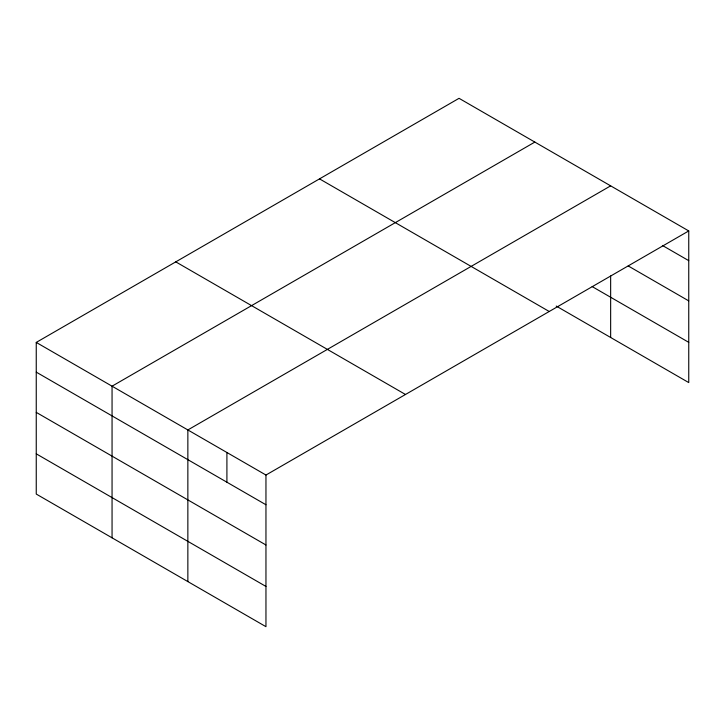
<?xml version="1.0" encoding="UTF-8"?>
<svg xmlns="http://www.w3.org/2000/svg" width="725" height="725" viewBox="0 0 725 725"><rect width="100%" height="100%" fill="white"/><g stroke="black" fill="none" stroke-linecap="round" stroke-linejoin="round"><path stroke-width="1.09" d="M36.25 342.417L265.957 475.038L265.957 626.681L36.25 494.06L36.25 342.417L459.043 98.319L688.75 230.94L688.75 382.583L556.229 306.068M534.842 142.082L112.058 386.18L112.058 537.823M610.649 185.854L187.857 429.943L187.857 581.586M265.957 475.038L688.75 230.94M662.387 245.44L688.75 260.656M628.222 265.948L688.75 300.893M592.18 286.593L688.75 342.345M319.517 178.876L549.233 311.496M175.767 261.861L405.483 394.482M36.25 372.133L265.957 504.754M36.25 412.371L265.957 544.992M36.25 453.823L265.957 586.443M610.649 275.971L610.649 337.497M226.907 452.491L226.907 482.207"/></g></svg>
